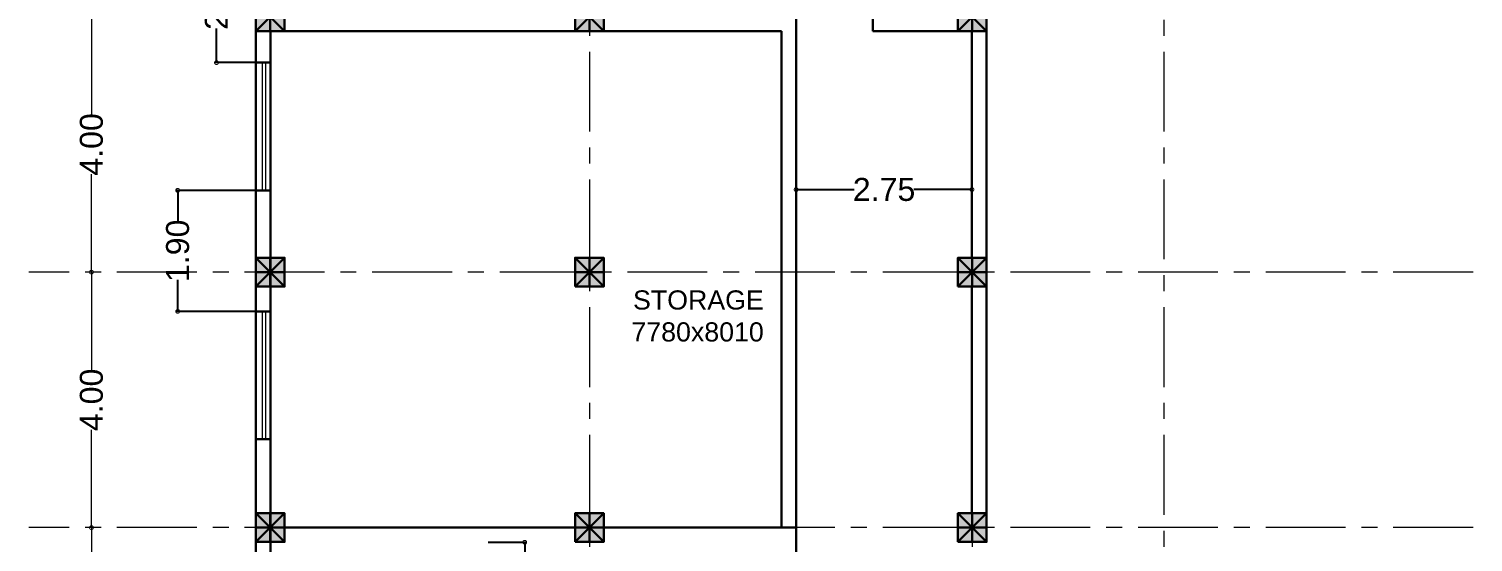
# Model space of a CAD drawing. Header units: metres. Extents: x 319894 to 3389272, y 120 to 6136017.
# Drawn here: x 321311.28 to 321333.91, y 3068015.41 to 3068023.45 of the extents above; entities that cross this region are included whole.
import ezdxf

# ---------------------------------------------------------------- set-up
doc = ezdxf.new("R2010")
doc.units = ezdxf.units.M
doc.header["$MEASUREMENT"] = 0
doc.linetypes.add('CENTER', pattern=[2, 1.25, -0.25, 0.25, -0.25])
doc.linetypes.add('HIDDEN', pattern=[0.375, 0.25, -0.125])
doc.layers.get('Defpoints').update_dxf_attribs({"color": 254})
for name, color, linetype, lineweight in [('centerline', 255, 'HIDDEN', 5), ('column', 50, 'Continuous', 30), ('hatch', 252, 'Continuous', 15), ('wall', 4, 'Continuous', 30), ('window-door', 4, 'Continuous', 20)]:
    doc.layers.add(name, color=color, linetype=linetype, lineweight=lineweight)
doc.layers.add('S-DIM', color=7, linetype='Continuous')
doc.layers.add('TEXT', color=255, linetype='Continuous')
doc.styles.get("Standard").update_dxf_attribs({"font": 'arial.ttf'})
doc.styles.add('TEXTS', font='swissl.ttf')
doc.dimstyles.new('DIMTEXT', dxfattribs={"dimscale": 0.4, "dimtxt": 0.9, "dimasz": 0.3, "dimexe": 0.05, "dimexo": 0.05, "dimgap": 0.05, "dimtad": 0, "dimzin": 1, "dimdsep": 46, "dimtxsty": 'TEXTS', "dimblk": 'DOTSMALL', "dimcen": 0.1, "dimclrd": 256, "dimclre": 6, "dimclrt": 3, "dimadec": 0, "dimazin": 0, "dimtfac": 0.15, "dimtix": 1, "dimtofl": 0, "dimtmove": 1, "dimatfit": 3, "dimldrblk": 'OPEN', "dimfxl": 1, "dimtolj": 1, "dimtzin": 0, "dimarcsym": 0})

# ---------------------------------------------------------------- blocks, each defined once
blk = doc.blocks.new('column')
at = {"layer": 'hatch'}
h = blk.add_hatch(color=256, dxfattribs=at)
h.dxf.hatch_style = 1
h.paths.add_polyline_path([(0, 0), (0.45, 0), (0.45, 0.45), (0, 0.45)])
at = {"layer": 'column'}
for p, q in [((0, 0.45), (0.45, 0)), ((0, 0), (0.45, 0.45)), ((0.225, 0.45), (0.225, 0)), ((0, 0.225), (0.45, 0.225))]:
    blk.add_line(p, q, dxfattribs=at)
blk.add_lwpolyline([(0, 0), (0.45, 0), (0.45, 0.45), (0, 0.45)], close=True, dxfattribs=at)
blk = doc.blocks.new('_DotSmall')
at = {"color": 0, "linetype": 'ByBlock', "const_width": 0.5}
blk.add_lwpolyline([(-0.0625, 0, 1), (0.0625, 0, 1)], format="xyb", close=True, dxfattribs=at)
blk = doc.blocks.new('*D885')
at = {"layer": 'Defpoints', "color": 0, "transparency": 16777216}
for p in [(322135.582, 3068076.094), (322135.582, 3068072.094), (322135.582, 3068072.094)]:
    blk.add_point(p, dxfattribs=at)
at = {"layer": 'S-DIM', "lineweight": -2, "transparency": 16777216}
for p, q in [((322135.582, 3068076.094), (322135.582, 3068074.562)), ((322135.582, 3068072.094), (322135.582, 3068073.627))]:
    blk.add_line(p, q, dxfattribs=at)
at = {"layer": 'S-DIM', "color": 6, "lineweight": -2, "transparency": 16777216}
for p, q in [((322135.602, 3068076.094), (322135.602, 3068076.094)), ((322135.602, 3068072.094), (322135.602, 3068072.094))]:
    blk.add_line(p, q, dxfattribs=at)
at = {"layer": 'S-DIM', "lineweight": -2, "transparency": 16777216, "xscale": 0.12, "yscale": 0.12, "zscale": 0.12}
for p, rotation in [((322135.582, 3068076.094), 90), ((322135.582, 3068072.094), 270)]:
    blk.add_blockref('_DotSmall', p, dxfattribs=dict(at, rotation=rotation))
at = {"layer": 'S-DIM', "color": 3, "transparency": 16777216, "insert": (322135.582, 3068074.094), "char_height": 0.36, "attachment_point": 5, "rotation": 90, "style": 'TEXTS'}
blk.add_mtext('\\A1;4.00', dxfattribs=at)
blk = doc.blocks.new('_Open')
at = {"color": 0, "linetype": 'ByBlock', "lineweight": -2}
for p, q in [((-1, 0.17), (0, 0)), ((-1, -0.17), (0, 0)), ((0, 0), (-1, 0))]:
    blk.add_line(p, q, dxfattribs=at)
blk = doc.blocks.new('*D886')
at = {"layer": 'Defpoints', "color": 0, "transparency": 16777216}
for p in [(322135.582, 3068072.094), (322135.582, 3068068.094), (322135.582, 3068068.094)]:
    blk.add_point(p, dxfattribs=at)
at = {"layer": 'S-DIM', "lineweight": -2, "transparency": 16777216}
for p, q in [((322135.582, 3068072.094), (322135.582, 3068070.562)), ((322135.582, 3068068.094), (322135.582, 3068069.627))]:
    blk.add_line(p, q, dxfattribs=at)
at = {"layer": 'S-DIM', "color": 6, "lineweight": -2, "transparency": 16777216}
for p, q in [((322135.602, 3068072.094), (322135.602, 3068072.094)), ((322135.602, 3068068.094), (322135.602, 3068068.094))]:
    blk.add_line(p, q, dxfattribs=at)
at = {"layer": 'S-DIM', "lineweight": -2, "transparency": 16777216, "xscale": 0.12, "yscale": 0.12, "zscale": 0.12}
for p, rotation in [((322135.582, 3068072.094), 90), ((322135.582, 3068068.094), 270)]:
    blk.add_blockref('_DotSmall', p, dxfattribs=dict(at, rotation=rotation))
at = {"layer": 'S-DIM', "color": 3, "transparency": 16777216, "insert": (322135.582, 3068070.094), "char_height": 0.36, "attachment_point": 5, "rotation": 90, "style": 'TEXTS'}
blk.add_mtext('\\A1;4.00', dxfattribs=at)
blk = doc.blocks.new('*D887')
at = {"layer": 'Defpoints', "color": 0, "transparency": 16777216}
for p in [(322135.582, 3068068.094), (322135.582, 3068065.094), (322135.582, 3068065.094)]:
    blk.add_point(p, dxfattribs=at)
at = {"layer": 'S-DIM', "lineweight": -2, "transparency": 16777216}
for p, q in [((322135.582, 3068068.094), (322135.582, 3068067.063)), ((322135.582, 3068065.094), (322135.582, 3068066.126))]:
    blk.add_line(p, q, dxfattribs=at)
at = {"layer": 'S-DIM', "color": 6, "lineweight": -2, "transparency": 16777216}
for p, q in [((322135.602, 3068068.094), (322135.602, 3068068.094)), ((322135.602, 3068065.094), (322135.602, 3068065.094))]:
    blk.add_line(p, q, dxfattribs=at)
at = {"layer": 'S-DIM', "lineweight": -2, "transparency": 16777216, "xscale": 0.12, "yscale": 0.12, "zscale": 0.12}
for p, rotation in [((322135.582, 3068068.094), 90), ((322135.582, 3068065.094), 270)]:
    blk.add_blockref('_DotSmall', p, dxfattribs=dict(at, rotation=rotation))
at = {"layer": 'S-DIM', "color": 3, "transparency": 16777216, "insert": (322135.582, 3068066.594), "char_height": 0.36, "attachment_point": 5, "rotation": 90, "style": 'TEXTS'}
blk.add_mtext('\\A1;3.00', dxfattribs=at)
blk = doc.blocks.new('*D979')
at = {"layer": 'Defpoints', "color": 0, "transparency": 16777216}
for p in [(321314.835, 3068024.926), (321314.217, 3068022.921), (321314.835, 3068022.921)]:
    blk.add_point(p, dxfattribs=at)
at = {"layer": 'S-DIM', "color": 6, "lineweight": -2, "transparency": 16777216}
for p, q in [((321314.815, 3068024.926), (321314.197, 3068024.926)), ((321314.815, 3068022.921), (321314.197, 3068022.921))]:
    blk.add_line(p, q, dxfattribs=at)
at = {"layer": 'S-DIM', "lineweight": -2, "transparency": 16777216}
for p, q in [((321314.217, 3068024.926), (321314.217, 3068024.392)), ((321314.217, 3068022.921), (321314.217, 3068023.455))]:
    blk.add_line(p, q, dxfattribs=at)
at = {"layer": 'S-DIM', "lineweight": -2, "transparency": 16777216, "xscale": 0.12, "yscale": 0.12, "zscale": 0.12}
for p, rotation in [((321314.217, 3068024.926), 90), ((321314.217, 3068022.921), 270)]:
    blk.add_blockref('_DotSmall', p, dxfattribs=dict(at, rotation=rotation))
at = {"layer": 'S-DIM', "color": 3, "transparency": 16777216, "insert": (321314.217, 3068023.923), "char_height": 0.36, "attachment_point": 5, "rotation": 90, "style": 'TEXTS'}
blk.add_mtext('\\A1;2.00', dxfattribs=at)
blk = doc.blocks.new('*D980')
at = {"layer": 'Defpoints', "color": 0, "transparency": 16777216}
for p in [(321314.835, 3068020.921), (321313.609, 3068019.026), (321314.835, 3068019.026)]:
    blk.add_point(p, dxfattribs=at)
at = {"layer": 'S-DIM', "color": 6, "lineweight": -2, "transparency": 16777216}
for p, q in [((321314.815, 3068020.921), (321313.589, 3068020.921)), ((321314.815, 3068019.026), (321313.589, 3068019.026))]:
    blk.add_line(p, q, dxfattribs=at)
at = {"layer": 'S-DIM', "lineweight": -2, "transparency": 16777216}
for p, q in [((321313.609, 3068020.921), (321313.609, 3068020.428)), ((321313.609, 3068019.026), (321313.609, 3068019.52))]:
    blk.add_line(p, q, dxfattribs=at)
at = {"layer": 'S-DIM', "lineweight": -2, "transparency": 16777216, "xscale": 0.12, "yscale": 0.12, "zscale": 0.12}
for p, rotation in [((321313.609, 3068020.921), 90), ((321313.609, 3068019.026), 270)]:
    blk.add_blockref('_DotSmall', p, dxfattribs=dict(at, rotation=rotation))
at = {"layer": 'S-DIM', "color": 3, "transparency": 16777216, "insert": (321313.609, 3068019.974), "char_height": 0.36, "attachment_point": 5, "rotation": 90, "style": 'TEXTS'}
blk.add_mtext('\\A1;1.90', dxfattribs=at)
blk = doc.blocks.new('*D972')
at = {"layer": 'Defpoints', "color": 0, "transparency": 16777216}
for p in [(321318.454, 3068015.41), (321319.047, 3068015.41), (321318.454, 3068012.86)]:
    blk.add_point(p, dxfattribs=at)
at = {"layer": 'S-DIM', "color": 6, "lineweight": -2, "transparency": 16777216}
for p, q in [((321318.474, 3068015.41), (321319.067, 3068015.41)), ((321318.474, 3068012.86), (321319.067, 3068012.86))]:
    blk.add_line(p, q, dxfattribs=at)
at = {"layer": 'S-DIM', "lineweight": -2, "transparency": 16777216}
for p, q in [((321319.047, 3068015.41), (321319.047, 3068014.602)), ((321319.047, 3068012.86), (321319.047, 3068013.669))]:
    blk.add_line(p, q, dxfattribs=at)
at = {"layer": 'S-DIM', "lineweight": -2, "transparency": 16777216, "xscale": 0.12, "yscale": 0.12, "zscale": 0.12}
for p, rotation in [((321319.047, 3068015.41), 90), ((321319.047, 3068012.86), 270)]:
    blk.add_blockref('_DotSmall', p, dxfattribs=dict(at, rotation=rotation))
at = {"layer": 'S-DIM', "color": 3, "transparency": 16777216, "insert": (321319.047, 3068014.135), "char_height": 0.36, "attachment_point": 5, "rotation": 90, "style": 'TEXTS'}
blk.add_mtext('\\A1;2.55', dxfattribs=at)
blk = doc.blocks.new('*D973')
at = {"layer": 'Defpoints', "color": 0, "transparency": 16777216}
for p in [(321323.3, 3068022.323), (321326.055, 3068022.323), (321326.055, 3068020.933)]:
    blk.add_point(p, dxfattribs=at)
at = {"layer": 'S-DIM', "color": 6, "lineweight": -2, "transparency": 16777216}
for p, q in [((321323.3, 3068022.303), (321323.3, 3068020.913)), ((321326.055, 3068022.303), (321326.055, 3068020.913))]:
    blk.add_line(p, q, dxfattribs=at)
at = {"layer": 'S-DIM', "lineweight": -2, "transparency": 16777216}
for p, q in [((321323.3, 3068020.933), (321324.211, 3068020.933)), ((321326.055, 3068020.933), (321325.144, 3068020.933))]:
    blk.add_line(p, q, dxfattribs=at)
at = {"layer": 'S-DIM', "lineweight": -2, "transparency": 16777216, "xscale": 0.12, "yscale": 0.12, "zscale": 0.12, "rotation": 180}
blk.add_blockref('_DotSmall', (321323.3, 3068020.933), dxfattribs=at)
at = {"layer": 'S-DIM', "lineweight": -2, "transparency": 16777216, "xscale": 0.12, "yscale": 0.12, "zscale": 0.12}
blk.add_blockref('_DotSmall', (321326.055, 3068020.933), dxfattribs=at)
at = {"layer": 'S-DIM', "color": 3, "transparency": 16777216, "insert": (321324.678, 3068020.933), "char_height": 0.36, "attachment_point": 5, "style": 'TEXTS'}
blk.add_mtext('\\A1;2.75', dxfattribs=at)
blk = doc.blocks.new('BGRID')
at = {"layer": 'centerline', "linetype": 'CENTER'}
for p, q in [((322138.384, 3068091.545), (322138.384, 3068053.885)), ((322143.384, 3068091.545), (322143.384, 3068053.885)), ((322149.384, 3068091.545), (322149.384, 3068053.885)), ((322152.384, 3068091.545), (322152.384, 3068053.885)), ((322157.232, 3068072.094), (322134.601, 3068072.094)), ((322157.232, 3068068.094), (322134.601, 3068068.094)), ((322157.232, 3068068.094), (322134.601, 3068068.094))]:
    blk.add_line(p, q, dxfattribs=at)
at = {"layer": 'wall'}
for p in [(322138.159, 3068075.869), (322143.159, 3068075.869), (322149.159, 3068075.869), (322138.159, 3068071.869), (322143.159, 3068071.869), (322149.159, 3068071.869), (322138.159, 3068067.869), (322143.159, 3068067.869), (322149.159, 3068067.869)]:
    blk.add_blockref('column', p, dxfattribs=at)
at = {"layer": 'S-DIM'}
for base, p1, p2, picture, middle in [((322135.582, 3068072.094), (322135.582, 3068076.094), (322135.582, 3068072.094), '*D885', (322135.582, 3068074.094)), ((322135.582, 3068068.094), (322135.582, 3068072.094), (322135.582, 3068068.094), '*D886', (322135.582, 3068070.094)), ((322135.582, 3068065.094), (322135.582, 3068068.094), (322135.582, 3068065.094), '*D887', (322135.582, 3068066.594))]:
    dim = blk.add_linear_dim(base=base, p1=p1, p2=p2, angle=90, dimstyle='DIMTEXT', dxfattribs=at)
    dim.commit()
    dim.dimension.update_dxf_attribs({"geometry": picture, "text_midpoint": middle})

msp = doc.modelspace()

# ---------------------------------------------------------------- linework, layer by layer
at = {"layer": 'wall'}
for p, q in [((321323.3, 3068015.64), (321323.3, 3068023.64)), ((321324.5, 3068023.415), (321324.5, 3068023.645)), ((321315.285, 3068023.415), (321323.07, 3068023.415)), ((321323.07, 3068015.64), (321323.07, 3068023.415)), ((321324.5, 3068023.415), (321325.835, 3068023.415)), ((321326.055, 3068023.415), (321326.055, 3068019.865)), ((321326.285, 3068023.415), (321326.285, 3068019.865)), ((321314.835, 3068022.921), (321315.065, 3068022.921)), ((321314.835, 3068020.921), (321315.065, 3068020.921)), ((321326.055, 3068019.415), (321326.055, 3068015.86)), ((321326.285, 3068019.415), (321326.285, 3068015.86)), ((321314.835, 3068019.026), (321315.065, 3068019.026)), ((321314.835, 3068017.026), (321315.065, 3068017.026)), ((321315.29, 3068015.64), (321319.84, 3068015.64)), ((321320.29, 3068015.64), (321323.3, 3068015.64)), ((321323.3, 3068015.64), (321323.3, 3068014.735))]:
    msp.add_line(p, q, dxfattribs=at)
for points in [[(321314.835, 3068006.365), (321314.835, 3068023.415)], [(321315.065, 3068006.365), (321315.065, 3068023.415)]]:
    msp.add_lwpolyline(points, dxfattribs=at)
at = {"layer": 'window-door'}
for p, q in [((321314.935, 3068022.921), (321314.935, 3068020.921)), ((321314.985, 3068022.921), (321314.985, 3068020.921)), ((321314.935, 3068019.026), (321314.935, 3068017.026)), ((321314.985, 3068019.026), (321314.985, 3068017.026))]:
    msp.add_line(p, q, dxfattribs=at)

# ---------------------------------------------------------------- block references
at = {"layer": 'centerline'}
msp.add_blockref('BGRID', (-823.324, -52.454), dxfattribs=at)

# ---------------------------------------------------------------- texts
at = {"layer": 'TEXT', "linetype": 'Continuous', "insert": (321322.793, 3068018.55), "char_height": 0.3, "width": 8.64196, "attachment_point": 9, "rotation": 359.9991}
msp.add_mtext('STORAGE\\P7780x8010', dxfattribs=at)

# ---------------------------------------------------------------- dimensions: what is measured, and where the dimension line sits
at = {"layer": 'S-DIM'}
for p1, p2, distance, picture, middle in [((321314.8353, 3068024.9256), (321314.8353, 3068022.9213), -0.6179, '*D979', (321314.2175, 3068023.9234)), ((321323.300314, 3068022.323244), (321326.055313, 3068022.323244), -1.390377, '*D973', (321324.677814, 3068020.932867)), ((321314.8353, 3068020.9213), (321314.8353, 3068019.026), -1.2264, '*D980', (321313.6089, 3068019.9736)), ((321318.454, 3068012.86), (321318.454, 3068015.41), -0.592, '*D972', (321319.047, 3068014.135))]:
    dim = msp.add_aligned_dim(p1=p1, p2=p2, distance=distance, dimstyle='DIMTEXT', dxfattribs=at)
    dim.commit()
    dim.dimension.update_dxf_attribs({"geometry": picture, "text_midpoint": middle})

doc.saveas('drawing.dxf')
